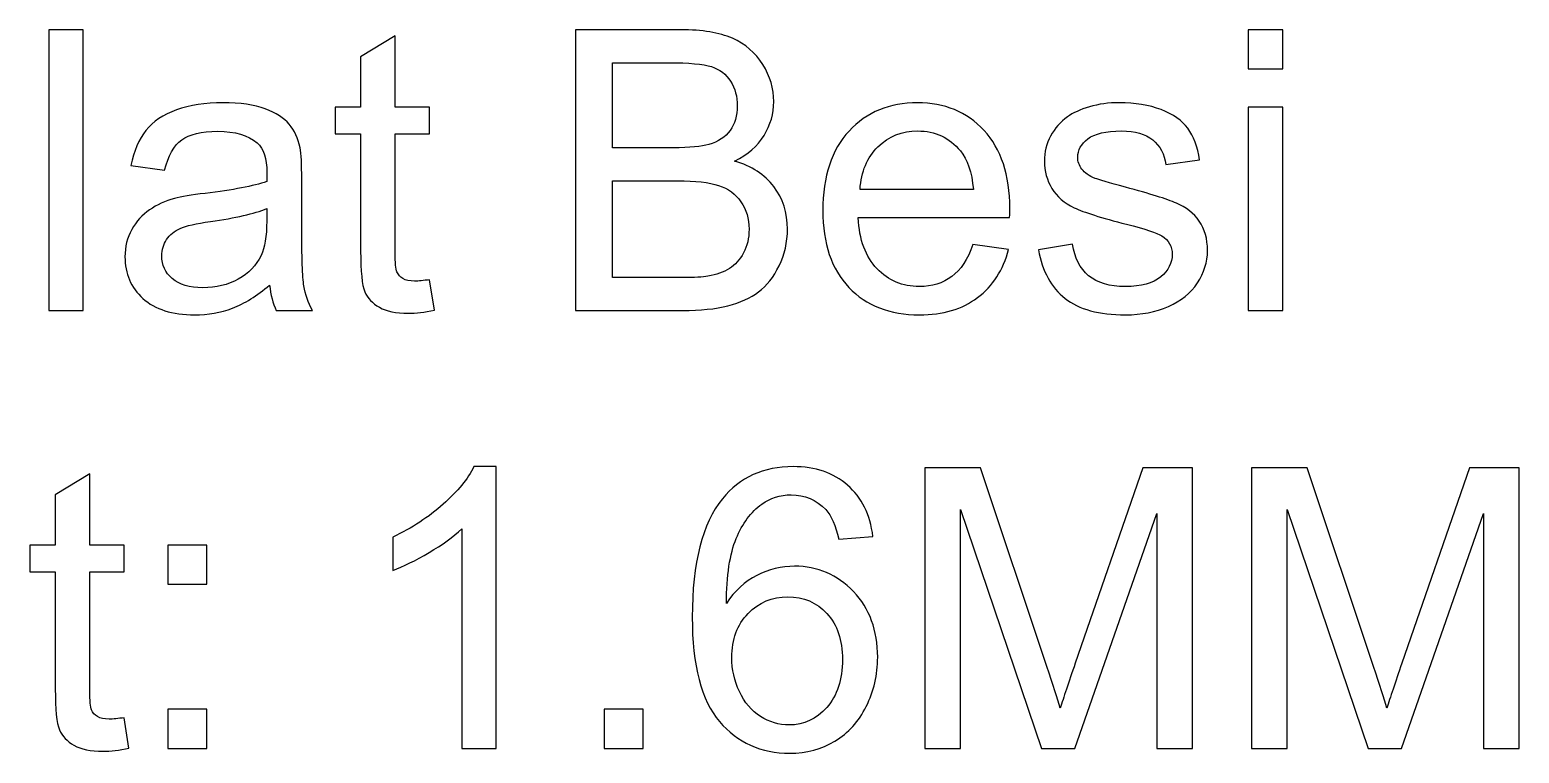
# Model space of a CAD drawing. Header units: centimetres. Extents: x -62 to 52, y -81 to 78.
# Drawn here: x 46.794 to 51.619, y 16.409 to 18.753 of the extents above; entities that cross this region are included whole.
import ezdxf

# ---------------------------------------------------------------- set-up
doc = ezdxf.new("R2010")
doc.units = ezdxf.units.CM
doc.header["$MEASUREMENT"] = 0
doc.layers.add('Layer 1', color=7, linetype='Continuous')

msp = doc.modelspace()

# ---------------------------------------------------------------- linework, layer by layer
at = {"layer": 'Layer 1', "color": 250}
for points, knots in [([(46.85607, 17.84334), (46.85607, 17.84334), (46.85607, 18.75266), (46.85607, 18.75266), (46.85607, 18.75266), (46.96783, 18.75266), (46.96783, 18.75266), (46.96783, 18.75266), (46.96783, 17.84334), (46.96783, 17.84334), (46.96783, 17.84334), (46.85607, 17.84334), (46.85607, 17.84334)], [0, 0, 0, 0, 0.25, 0.25, 0.25, 0.5, 0.5, 0.5, 0.75, 0.75, 0.75, 1, 1, 1, 1]), ([(48.08966, 17.94304), (48.08966, 17.94304), (48.1049, 17.8444), (48.1049, 17.8444), (48.07357, 17.83784), (48.04542, 17.83445), (48.02087, 17.83445), (47.98044, 17.83445), (47.94911, 17.8408), (47.92668, 17.85371), (47.90445, 17.86662), (47.88879, 17.88335), (47.87969, 17.9043), (47.87059, 17.92526), (47.86614, 17.96928), (47.86614, 18.03638), (47.86614, 18.03638), (47.86614, 18.41611), (47.86614, 18.41611), (47.86614, 18.41611), (47.78359, 18.41611), (47.78359, 18.41611), (47.78359, 18.41611), (47.78359, 18.50247), (47.78359, 18.50247), (47.78359, 18.50247), (47.86614, 18.50247), (47.86614, 18.50247), (47.86614, 18.50247), (47.86614, 18.66545), (47.86614, 18.66545), (47.86614, 18.66545), (47.9779, 18.73255), (47.9779, 18.73255), (47.9779, 18.73255), (47.9779, 18.50247), (47.9779, 18.50247), (47.9779, 18.50247), (48.08966, 18.50247), (48.08966, 18.50247), (48.08966, 18.50247), (48.08966, 18.41611), (48.08966, 18.41611), (48.08966, 18.41611), (47.9779, 18.41611), (47.9779, 18.41611), (47.9779, 18.41611), (47.9779, 18.03003), (47.9779, 18.03003), (47.9779, 17.99807), (47.97981, 17.97754), (47.98383, 17.96844), (47.98764, 17.95933), (47.99399, 17.95214), (48.00288, 17.94663), (48.01177, 17.94134), (48.02447, 17.93859), (48.04098, 17.93859), (48.05325, 17.93859), (48.06955, 17.94007), (48.08966, 17.94304)], [0, 0, 0, 0, 0.05, 0.05, 0.05, 0.1, 0.1, 0.1, 0.15, 0.15, 0.15, 0.2, 0.2, 0.2, 0.25, 0.25, 0.25, 0.3, 0.3, 0.3, 0.35, 0.35, 0.35, 0.4, 0.4, 0.4, 0.45, 0.45, 0.45, 0.5, 0.5, 0.5, 0.55, 0.55, 0.55, 0.6, 0.6, 0.6, 0.65, 0.65, 0.65, 0.7, 0.7, 0.7, 0.75, 0.75, 0.75, 0.8, 0.8, 0.8, 0.85, 0.85, 0.85, 0.9, 0.9, 0.9, 0.95, 0.95, 0.95, 1, 1, 1, 1]), ([(48.56168, 17.84334), (48.56168, 17.84334), (48.56168, 18.75266), (48.56168, 18.75266), (48.56168, 18.75266), (48.90289, 18.75266), (48.90289, 18.75266), (48.97231, 18.75266), (49.02798, 18.74356), (49.0701, 18.72514), (49.11201, 18.70673), (49.14482, 18.67837), (49.16853, 18.64005), (49.19245, 18.60195), (49.2043, 18.56195), (49.2043, 18.52004), (49.2043, 18.4813), (49.19372, 18.44469), (49.17276, 18.4104), (49.15181, 18.37611), (49.12006, 18.34838), (49.07751, 18.32721), (49.13255, 18.31112), (49.17488, 18.28361), (49.2043, 18.24466), (49.23393, 18.20593), (49.24875, 18.15999), (49.24875, 18.10708), (49.24875, 18.06432), (49.23965, 18.02474), (49.22166, 17.98812), (49.20367, 17.9515), (49.18144, 17.92335), (49.15498, 17.90345), (49.12852, 17.88377), (49.09529, 17.86874), (49.0555, 17.85858), (49.01549, 17.84842), (48.9666, 17.84334), (48.9086, 17.84334), (48.9086, 17.84334), (48.56168, 17.84334), (48.56168, 17.84334)], [0, 0, 0, 0, 0.0714286, 0.0714286, 0.0714286, 0.1428571, 0.1428571, 0.1428571, 0.2142857, 0.2142857, 0.2142857, 0.2857143, 0.2857143, 0.2857143, 0.3571429, 0.3571429, 0.3571429, 0.4285714, 0.4285714, 0.4285714, 0.5, 0.5, 0.5, 0.5714286, 0.5714286, 0.5714286, 0.6428571, 0.6428571, 0.6428571, 0.7142857, 0.7142857, 0.7142857, 0.7857143, 0.7857143, 0.7857143, 0.8571429, 0.8571429, 0.8571429, 0.9285714, 0.9285714, 0.9285714, 1, 1, 1, 1]), ([(50.74121, 18.62566), (50.74121, 18.62566), (50.74121, 18.75266), (50.74121, 18.75266), (50.74121, 18.75266), (50.85297, 18.75266), (50.85297, 18.75266), (50.85297, 18.75266), (50.85297, 18.62566), (50.85297, 18.62566), (50.85297, 18.62566), (50.74121, 18.62566), (50.74121, 18.62566)], [0, 0, 0, 0, 0.25, 0.25, 0.25, 0.5, 0.5, 0.5, 0.75, 0.75, 0.75, 1, 1, 1, 1]), ([(48.68233, 18.37039), (48.68233, 18.37039), (48.87897, 18.37039), (48.87897, 18.37039), (48.93231, 18.37039), (48.97062, 18.37399), (48.99369, 18.38097), (49.02438, 18.39008), (49.04746, 18.40532), (49.06291, 18.42648), (49.07836, 18.44765), (49.08619, 18.47411), (49.08619, 18.50607), (49.08619, 18.53634), (49.07899, 18.56301), (49.06439, 18.58587), (49.05, 18.60894), (49.02925, 18.62481), (49.00237, 18.63328), (48.97549, 18.64175), (48.92935, 18.64598), (48.86415, 18.64598), (48.86415, 18.64598), (48.68233, 18.64598), (48.68233, 18.64598), (48.68233, 18.64598), (48.68233, 18.37039), (48.68233, 18.37039)], [0, 0, 0, 0, 0.1111111, 0.1111111, 0.1111111, 0.2222222, 0.2222222, 0.2222222, 0.3333333, 0.3333333, 0.3333333, 0.4444444, 0.4444444, 0.4444444, 0.5555556, 0.5555556, 0.5555556, 0.6666667, 0.6666667, 0.6666667, 0.7777778, 0.7777778, 0.7777778, 0.8888889, 0.8888889, 0.8888889, 1, 1, 1, 1]), ([(47.57129, 17.92589), (47.5298, 17.89054), (47.4898, 17.86578), (47.45149, 17.85117), (47.41318, 17.83657), (47.37211, 17.82937), (47.32809, 17.82937), (47.2557, 17.82937), (47.20003, 17.84694), (47.16108, 17.88229), (47.12213, 17.91742), (47.10266, 17.96251), (47.10266, 18.01733), (47.10266, 18.0495), (47.11007, 18.07893), (47.12467, 18.1056), (47.13949, 18.13227), (47.15875, 18.15343), (47.18246, 18.16952), (47.20638, 18.18561), (47.23305, 18.19788), (47.26289, 18.20614), (47.28491, 18.21185), (47.31814, 18.21736), (47.36238, 18.22286), (47.45255, 18.23344), (47.51922, 18.24635), (47.56177, 18.26117), (47.56219, 18.27641), (47.5624, 18.28615), (47.5624, 18.29017), (47.5624, 18.33547), (47.55182, 18.36743), (47.53065, 18.38605), (47.50208, 18.41124), (47.45953, 18.42373), (47.40323, 18.42373), (47.35052, 18.42373), (47.31158, 18.41442), (47.2866, 18.396), (47.26141, 18.37759), (47.243, 18.34499), (47.23093, 18.298), (47.23093, 18.298), (47.12171, 18.31324), (47.12171, 18.31324), (47.13166, 18.36002), (47.14796, 18.39791), (47.17082, 18.42669), (47.19368, 18.45548), (47.2267, 18.47749), (47.26988, 18.49316), (47.31285, 18.50861), (47.36301, 18.51644), (47.41974, 18.51644), (47.47604, 18.51644), (47.52197, 18.50988), (47.55732, 18.49654), (47.59246, 18.48321), (47.61849, 18.4667), (47.635, 18.44659), (47.65151, 18.42648), (47.66315, 18.40108), (47.66993, 18.37039), (47.67353, 18.35134), (47.67543, 18.31705), (47.67543, 18.26773), (47.67543, 18.26773), (47.67543, 18.11957), (47.67543, 18.11957), (47.67543, 18.01606), (47.67776, 17.95066), (47.68242, 17.92293), (47.68686, 17.8952), (47.69617, 17.86874), (47.70972, 17.84334), (47.70972, 17.84334), (47.59288, 17.84334), (47.59288, 17.84334), (47.58166, 17.86684), (47.57447, 17.89435), (47.57129, 17.92589)], [0, 0, 0, 0, 0.037037, 0.037037, 0.037037, 0.0740741, 0.0740741, 0.0740741, 0.1111111, 0.1111111, 0.1111111, 0.1481481, 0.1481481, 0.1481481, 0.1851852, 0.1851852, 0.1851852, 0.2222222, 0.2222222, 0.2222222, 0.2592593, 0.2592593, 0.2592593, 0.2962963, 0.2962963, 0.2962963, 0.3333333, 0.3333333, 0.3333333, 0.3703704, 0.3703704, 0.3703704, 0.4074074, 0.4074074, 0.4074074, 0.4444444, 0.4444444, 0.4444444, 0.4814815, 0.4814815, 0.4814815, 0.5185185, 0.5185185, 0.5185185, 0.5555556, 0.5555556, 0.5555556, 0.5925926, 0.5925926, 0.5925926, 0.6296296, 0.6296296, 0.6296296, 0.6666667, 0.6666667, 0.6666667, 0.7037037, 0.7037037, 0.7037037, 0.7407407, 0.7407407, 0.7407407, 0.7777778, 0.7777778, 0.7777778, 0.8148148, 0.8148148, 0.8148148, 0.8518519, 0.8518519, 0.8518519, 0.8888889, 0.8888889, 0.8888889, 0.9259259, 0.9259259, 0.9259259, 0.962963, 0.962963, 0.962963, 1, 1, 1, 1]), ([(49.84946, 18.0567), (49.84946, 18.0567), (49.96503, 18.04146), (49.96503, 18.04146), (49.94704, 17.97436), (49.91338, 17.92208), (49.86428, 17.88504), (49.81517, 17.848), (49.75252, 17.82937), (49.67611, 17.82937), (49.58001, 17.82937), (49.50381, 17.859), (49.44751, 17.91827), (49.3912, 17.97733), (49.36305, 18.06051), (49.36305, 18.1674), (49.36305, 18.27789), (49.39141, 18.36383), (49.44835, 18.42479), (49.50529, 18.48596), (49.57916, 18.51644), (49.66997, 18.51644), (49.75781, 18.51644), (49.82956, 18.4866), (49.88523, 18.42669), (49.9409, 18.36679), (49.96884, 18.28255), (49.96884, 18.17396), (49.96884, 18.1674), (49.96863, 18.15745), (49.96821, 18.14433), (49.96821, 18.14433), (49.47735, 18.14433), (49.47735, 18.14433), (49.48158, 18.07215), (49.5019, 18.0167), (49.53873, 17.97838), (49.57535, 17.94007), (49.62128, 17.92081), (49.67611, 17.92081), (49.71696, 17.92081), (49.75188, 17.93161), (49.78067, 17.9532), (49.80967, 17.97479), (49.83253, 18.00929), (49.84946, 18.0567)], [0, 0, 0, 0, 0.0666667, 0.0666667, 0.0666667, 0.1333333, 0.1333333, 0.1333333, 0.2, 0.2, 0.2, 0.2666667, 0.2666667, 0.2666667, 0.3333333, 0.3333333, 0.3333333, 0.4, 0.4, 0.4, 0.4666667, 0.4666667, 0.4666667, 0.5333333, 0.5333333, 0.5333333, 0.6, 0.6, 0.6, 0.6666667, 0.6666667, 0.6666667, 0.7333333, 0.7333333, 0.7333333, 0.8, 0.8, 0.8, 0.8666667, 0.8666667, 0.8666667, 0.9333333, 0.9333333, 0.9333333, 1, 1, 1, 1]), ([(50.06176, 18.04019), (50.06176, 18.04019), (50.17225, 18.05797), (50.17225, 18.05797), (50.17839, 18.01373), (50.19575, 17.97987), (50.22411, 17.95616), (50.25247, 17.93266), (50.29227, 17.92081), (50.34307, 17.92081), (50.3945, 17.92081), (50.4326, 17.93118), (50.45758, 17.95214), (50.48234, 17.97288), (50.49483, 17.99743), (50.49483, 18.02559), (50.49483, 18.05077), (50.48361, 18.07067), (50.46139, 18.08506), (50.44572, 18.09501), (50.40762, 18.1075), (50.34709, 18.12295), (50.26538, 18.14348), (50.20887, 18.16126), (50.17712, 18.17629), (50.14558, 18.19153), (50.12166, 18.21228), (50.10536, 18.23895), (50.08907, 18.2654), (50.08081, 18.29483), (50.08081, 18.327), (50.08081, 18.35642), (50.08758, 18.38351), (50.10092, 18.40849), (50.11447, 18.43347), (50.13267, 18.45421), (50.15574, 18.47072), (50.1731, 18.48342), (50.1968, 18.49422), (50.22665, 18.50311), (50.25671, 18.512), (50.28867, 18.51644), (50.32296, 18.51644), (50.3746, 18.51644), (50.4199, 18.50903), (50.45885, 18.494), (50.49801, 18.47919), (50.52679, 18.45887), (50.54542, 18.43347), (50.56383, 18.40786), (50.57675, 18.37378), (50.58373, 18.33102), (50.58373, 18.33102), (50.47451, 18.31578), (50.47451, 18.31578), (50.46964, 18.35007), (50.45525, 18.37695), (50.43154, 18.39621), (50.40784, 18.41548), (50.37439, 18.425), (50.331, 18.425), (50.27999, 18.425), (50.24337, 18.41653), (50.22157, 18.3996), (50.19977, 18.38267), (50.18876, 18.36277), (50.18876, 18.34012), (50.18876, 18.32573), (50.19321, 18.31261), (50.20231, 18.30096), (50.21141, 18.28911), (50.22559, 18.27916), (50.24506, 18.27133), (50.25628, 18.2671), (50.28888, 18.25757), (50.34349, 18.24276), (50.42223, 18.2218), (50.47726, 18.20444), (50.50859, 18.19111), (50.53992, 18.17777), (50.56447, 18.15809), (50.58225, 18.13269), (50.60024, 18.10708), (50.60913, 18.07533), (50.60913, 18.03723), (50.60913, 18.00019), (50.59834, 17.96526), (50.57653, 17.93245), (50.55473, 17.89964), (50.52341, 17.87424), (50.48255, 17.85625), (50.44149, 17.83826), (50.39514, 17.82937), (50.34349, 17.82937), (50.25798, 17.82937), (50.19257, 17.84715), (50.1477, 17.8825), (50.10282, 17.91806), (50.07425, 17.97055), (50.06176, 18.04019)], [0, 0, 0, 0, 0.030303, 0.030303, 0.030303, 0.0606061, 0.0606061, 0.0606061, 0.0909091, 0.0909091, 0.0909091, 0.1212121, 0.1212121, 0.1212121, 0.1515152, 0.1515152, 0.1515152, 0.1818182, 0.1818182, 0.1818182, 0.2121212, 0.2121212, 0.2121212, 0.2424242, 0.2424242, 0.2424242, 0.2727273, 0.2727273, 0.2727273, 0.3030303, 0.3030303, 0.3030303, 0.3333333, 0.3333333, 0.3333333, 0.3636364, 0.3636364, 0.3636364, 0.3939394, 0.3939394, 0.3939394, 0.4242424, 0.4242424, 0.4242424, 0.4545455, 0.4545455, 0.4545455, 0.4848485, 0.4848485, 0.4848485, 0.5151515, 0.5151515, 0.5151515, 0.5454545, 0.5454545, 0.5454545, 0.5757576, 0.5757576, 0.5757576, 0.6060606, 0.6060606, 0.6060606, 0.6363636, 0.6363636, 0.6363636, 0.6666667, 0.6666667, 0.6666667, 0.6969697, 0.6969697, 0.6969697, 0.7272727, 0.7272727, 0.7272727, 0.7575758, 0.7575758, 0.7575758, 0.7878788, 0.7878788, 0.7878788, 0.8181818, 0.8181818, 0.8181818, 0.8484848, 0.8484848, 0.8484848, 0.8787879, 0.8787879, 0.8787879, 0.9090909, 0.9090909, 0.9090909, 0.9393939, 0.9393939, 0.9393939, 0.969697, 0.969697, 0.969697, 1, 1, 1, 1]), ([(50.74121, 17.84334), (50.74121, 17.84334), (50.74121, 18.50247), (50.74121, 18.50247), (50.74121, 18.50247), (50.85297, 18.50247), (50.85297, 18.50247), (50.85297, 18.50247), (50.85297, 17.84334), (50.85297, 17.84334), (50.85297, 17.84334), (50.74121, 17.84334), (50.74121, 17.84334)], [0, 0, 0, 0, 0.25, 0.25, 0.25, 0.5, 0.5, 0.5, 0.75, 0.75, 0.75, 1, 1, 1, 1]), ([(49.4837, 18.23577), (49.4837, 18.23577), (49.85073, 18.23577), (49.85073, 18.23577), (49.84586, 18.29123), (49.83168, 18.33271), (49.80861, 18.36044), (49.77326, 18.40341), (49.72712, 18.425), (49.6706, 18.425), (49.61938, 18.425), (49.57641, 18.40786), (49.54149, 18.37357), (49.50677, 18.33928), (49.48751, 18.29334), (49.4837, 18.23577)], [0, 0, 0, 0, 0.2, 0.2, 0.2, 0.4, 0.4, 0.4, 0.6, 0.6, 0.6, 0.8, 0.8, 0.8, 1, 1, 1, 1]), ([(48.68233, 17.95002), (48.68233, 17.95002), (48.90881, 17.95002), (48.90881, 17.95002), (48.94776, 17.95002), (48.97507, 17.9515), (48.99094, 17.95447), (49.01846, 17.95933), (49.04174, 17.96759), (49.06037, 17.97923), (49.07899, 17.99087), (49.09423, 18.00781), (49.1063, 18.03003), (49.11836, 18.05226), (49.12429, 18.07787), (49.12429, 18.10687), (49.12429, 18.14094), (49.11561, 18.17037), (49.09804, 18.19555), (49.08069, 18.22074), (49.05656, 18.23831), (49.02565, 18.24847), (48.99496, 18.25863), (48.95051, 18.26371), (48.89273, 18.26371), (48.89273, 18.26371), (48.68233, 18.26371), (48.68233, 18.26371), (48.68233, 18.26371), (48.68233, 17.95002), (48.68233, 17.95002)], [0, 0, 0, 0, 0.1, 0.1, 0.1, 0.2, 0.2, 0.2, 0.3, 0.3, 0.3, 0.4, 0.4, 0.4, 0.5, 0.5, 0.5, 0.6, 0.6, 0.6, 0.7, 0.7, 0.7, 0.8, 0.8, 0.8, 0.9, 0.9, 0.9, 1, 1, 1, 1]), ([(47.5624, 18.17354), (47.52176, 18.15703), (47.4608, 18.14306), (47.37952, 18.13163), (47.33338, 18.12507), (47.30078, 18.11766), (47.28173, 18.10941), (47.26268, 18.10115), (47.24808, 18.08909), (47.2377, 18.07342), (47.22733, 18.05755), (47.22204, 18.03998), (47.22204, 18.02051), (47.22204, 17.99108), (47.23326, 17.96632), (47.25591, 17.94663), (47.27856, 17.92695), (47.31158, 17.917), (47.35497, 17.917), (47.39794, 17.917), (47.43625, 17.92631), (47.4699, 17.94515), (47.50335, 17.96378), (47.52811, 17.98939), (47.54377, 18.02178), (47.55584, 18.04696), (47.56177, 18.08401), (47.56177, 18.1329), (47.56177, 18.1329), (47.5624, 18.17354), (47.5624, 18.17354)], [0, 0, 0, 0, 0.1, 0.1, 0.1, 0.2, 0.2, 0.2, 0.3, 0.3, 0.3, 0.4, 0.4, 0.4, 0.5, 0.5, 0.5, 0.6, 0.6, 0.6, 0.7, 0.7, 0.7, 0.8, 0.8, 0.8, 0.9, 0.9, 0.9, 1, 1, 1, 1]), ([(48.30514, 16.42454), (48.30514, 16.42454), (48.19338, 16.42454), (48.19338, 16.42454), (48.19338, 16.42454), (48.19338, 17.13616), (48.19338, 17.13616), (48.1665, 17.11034), (48.13115, 17.08473), (48.08755, 17.05912), (48.04394, 17.03351), (48.00457, 17.01424), (47.96986, 17.00154), (47.96986, 17.00154), (47.96986, 17.10949), (47.96986, 17.10949), (48.0323, 17.1387), (48.08691, 17.17426), (48.13369, 17.21617), (48.18047, 17.25787), (48.2137, 17.2983), (48.23317, 17.33767), (48.23317, 17.33767), (48.30514, 17.33767), (48.30514, 17.33767), (48.30514, 17.33767), (48.30514, 16.42454), (48.30514, 16.42454)], [0, 0, 0, 0, 0.1111111, 0.1111111, 0.1111111, 0.2222222, 0.2222222, 0.2222222, 0.3333333, 0.3333333, 0.3333333, 0.4444444, 0.4444444, 0.4444444, 0.5555556, 0.5555556, 0.5555556, 0.6666667, 0.6666667, 0.6666667, 0.7777778, 0.7777778, 0.7777778, 0.8888889, 0.8888889, 0.8888889, 1, 1, 1, 1]), ([(49.52561, 17.11161), (49.52561, 17.11161), (49.41512, 17.10272), (49.41512, 17.10272), (49.40517, 17.14654), (49.39099, 17.1785), (49.37258, 17.19839), (49.34231, 17.23036), (49.30484, 17.24623), (49.26039, 17.24623), (49.22462, 17.24623), (49.19287, 17.23628), (49.16557, 17.21639), (49.13043, 17.19077), (49.10291, 17.15352), (49.08238, 17.10441), (49.06206, 17.0551), (49.05148, 16.98503), (49.05063, 16.89423), (49.07751, 16.93508), (49.11053, 16.96556), (49.14948, 16.98525), (49.18843, 17.00514), (49.22907, 17.01509), (49.27182, 17.01509), (49.34633, 17.01509), (49.40983, 16.98757), (49.46232, 16.93275), (49.5146, 16.87793), (49.54085, 16.80723), (49.54085, 16.72024), (49.54085, 16.66309), (49.52857, 16.61017), (49.50402, 16.56107), (49.47926, 16.51196), (49.4456, 16.47449), (49.40242, 16.44846), (49.35945, 16.42242), (49.31056, 16.4093), (49.25595, 16.4093), (49.16303, 16.4093), (49.08704, 16.44359), (49.02819, 16.51196), (48.96956, 16.58033), (48.94014, 16.69315), (48.94014, 16.8502), (48.94014, 17.02589), (48.97274, 17.15373), (49.03772, 17.23353), (49.09445, 17.30296), (49.17086, 17.33767), (49.26717, 17.33767), (49.33871, 17.33767), (49.39755, 17.31756), (49.44327, 17.27756), (49.48899, 17.23755), (49.51651, 17.18231), (49.52561, 17.11161)], [0, 0, 0, 0, 0.0526316, 0.0526316, 0.0526316, 0.1052632, 0.1052632, 0.1052632, 0.1578947, 0.1578947, 0.1578947, 0.2105263, 0.2105263, 0.2105263, 0.2631579, 0.2631579, 0.2631579, 0.3157895, 0.3157895, 0.3157895, 0.3684211, 0.3684211, 0.3684211, 0.4210526, 0.4210526, 0.4210526, 0.4736842, 0.4736842, 0.4736842, 0.5263158, 0.5263158, 0.5263158, 0.5789474, 0.5789474, 0.5789474, 0.6315789, 0.6315789, 0.6315789, 0.6842105, 0.6842105, 0.6842105, 0.7368421, 0.7368421, 0.7368421, 0.7894737, 0.7894737, 0.7894737, 0.8421053, 0.8421053, 0.8421053, 0.8947368, 0.8947368, 0.8947368, 0.9473684, 0.9473684, 0.9473684, 1, 1, 1, 1]), ([(49.69346, 16.42454), (49.69346, 16.42454), (49.69346, 17.33386), (49.69346, 17.33386), (49.69346, 17.33386), (49.8738, 17.33386), (49.8738, 17.33386), (49.8738, 17.33386), (50.08885, 16.69018), (50.08885, 16.69018), (50.10875, 16.63028), (50.12314, 16.58541), (50.13225, 16.55556), (50.14262, 16.58858), (50.15892, 16.63727), (50.18093, 16.7014), (50.18093, 16.7014), (50.39979, 17.33386), (50.39979, 17.33386), (50.39979, 17.33386), (50.56087, 17.33386), (50.56087, 17.33386), (50.56087, 17.33386), (50.56087, 16.42454), (50.56087, 16.42454), (50.56087, 16.42454), (50.4453, 16.42454), (50.4453, 16.42454), (50.4453, 16.42454), (50.4453, 17.18527), (50.4453, 17.18527), (50.4453, 17.18527), (50.17987, 16.42454), (50.17987, 16.42454), (50.17987, 16.42454), (50.0715, 16.42454), (50.0715, 16.42454), (50.0715, 16.42454), (49.80903, 17.19924), (49.80903, 17.19924), (49.80903, 17.19924), (49.80903, 16.42454), (49.80903, 16.42454), (49.80903, 16.42454), (49.69346, 16.42454), (49.69346, 16.42454)], [0, 0, 0, 0, 0.0666667, 0.0666667, 0.0666667, 0.1333333, 0.1333333, 0.1333333, 0.2, 0.2, 0.2, 0.2666667, 0.2666667, 0.2666667, 0.3333333, 0.3333333, 0.3333333, 0.4, 0.4, 0.4, 0.4666667, 0.4666667, 0.4666667, 0.5333333, 0.5333333, 0.5333333, 0.6, 0.6, 0.6, 0.6666667, 0.6666667, 0.6666667, 0.7333333, 0.7333333, 0.7333333, 0.8, 0.8, 0.8, 0.8666667, 0.8666667, 0.8666667, 0.9333333, 0.9333333, 0.9333333, 1, 1, 1, 1]), ([(50.75137, 16.42454), (50.75137, 16.42454), (50.75137, 17.33386), (50.75137, 17.33386), (50.75137, 17.33386), (50.93171, 17.33386), (50.93171, 17.33386), (50.93171, 17.33386), (51.14676, 16.69018), (51.14676, 16.69018), (51.16666, 16.63028), (51.18105, 16.58541), (51.19016, 16.55556), (51.20053, 16.58858), (51.21683, 16.63727), (51.23884, 16.7014), (51.23884, 16.7014), (51.4577, 17.33386), (51.4577, 17.33386), (51.4577, 17.33386), (51.61878, 17.33386), (51.61878, 17.33386), (51.61878, 17.33386), (51.61878, 16.42454), (51.61878, 16.42454), (51.61878, 16.42454), (51.50321, 16.42454), (51.50321, 16.42454), (51.50321, 16.42454), (51.50321, 17.18527), (51.50321, 17.18527), (51.50321, 17.18527), (51.23778, 16.42454), (51.23778, 16.42454), (51.23778, 16.42454), (51.12941, 16.42454), (51.12941, 16.42454), (51.12941, 16.42454), (50.86694, 17.19924), (50.86694, 17.19924), (50.86694, 17.19924), (50.86694, 16.42454), (50.86694, 16.42454), (50.86694, 16.42454), (50.75137, 16.42454), (50.75137, 16.42454)], [0, 0, 0, 0, 0.0666667, 0.0666667, 0.0666667, 0.1333333, 0.1333333, 0.1333333, 0.2, 0.2, 0.2, 0.2666667, 0.2666667, 0.2666667, 0.3333333, 0.3333333, 0.3333333, 0.4, 0.4, 0.4, 0.4666667, 0.4666667, 0.4666667, 0.5333333, 0.5333333, 0.5333333, 0.6, 0.6, 0.6, 0.6666667, 0.6666667, 0.6666667, 0.7333333, 0.7333333, 0.7333333, 0.8, 0.8, 0.8, 0.8666667, 0.8666667, 0.8666667, 0.9333333, 0.9333333, 0.9333333, 1, 1, 1, 1]), ([(47.10054, 16.52424), (47.10054, 16.52424), (47.11578, 16.4256), (47.11578, 16.4256), (47.08445, 16.41904), (47.0563, 16.41565), (47.03175, 16.41565), (46.99132, 16.41565), (46.95999, 16.422), (46.93756, 16.43491), (46.91533, 16.44782), (46.89967, 16.46455), (46.89057, 16.4855), (46.88147, 16.50646), (46.87702, 16.55048), (46.87702, 16.61758), (46.87702, 16.61758), (46.87702, 16.99731), (46.87702, 16.99731), (46.87702, 16.99731), (46.79447, 16.99731), (46.79447, 16.99731), (46.79447, 16.99731), (46.79447, 17.08367), (46.79447, 17.08367), (46.79447, 17.08367), (46.87702, 17.08367), (46.87702, 17.08367), (46.87702, 17.08367), (46.87702, 17.24665), (46.87702, 17.24665), (46.87702, 17.24665), (46.98878, 17.31375), (46.98878, 17.31375), (46.98878, 17.31375), (46.98878, 17.08367), (46.98878, 17.08367), (46.98878, 17.08367), (47.10054, 17.08367), (47.10054, 17.08367), (47.10054, 17.08367), (47.10054, 16.99731), (47.10054, 16.99731), (47.10054, 16.99731), (46.98878, 16.99731), (46.98878, 16.99731), (46.98878, 16.99731), (46.98878, 16.61123), (46.98878, 16.61123), (46.98878, 16.57927), (46.99069, 16.55874), (46.99471, 16.54964), (46.99852, 16.54053), (47.00487, 16.53334), (47.01376, 16.52783), (47.02265, 16.52254), (47.03535, 16.51979), (47.05186, 16.51979), (47.06413, 16.51979), (47.08043, 16.52127), (47.10054, 16.52424)], [0, 0, 0, 0, 0.05, 0.05, 0.05, 0.1, 0.1, 0.1, 0.15, 0.15, 0.15, 0.2, 0.2, 0.2, 0.25, 0.25, 0.25, 0.3, 0.3, 0.3, 0.35, 0.35, 0.35, 0.4, 0.4, 0.4, 0.45, 0.45, 0.45, 0.5, 0.5, 0.5, 0.55, 0.55, 0.55, 0.6, 0.6, 0.6, 0.65, 0.65, 0.65, 0.7, 0.7, 0.7, 0.75, 0.75, 0.75, 0.8, 0.8, 0.8, 0.85, 0.85, 0.85, 0.9, 0.9, 0.9, 0.95, 0.95, 0.95, 1, 1, 1, 1]), ([(47.2413, 16.95667), (47.2413, 16.95667), (47.2413, 17.08367), (47.2413, 17.08367), (47.2413, 17.08367), (47.3683, 17.08367), (47.3683, 17.08367), (47.3683, 17.08367), (47.3683, 16.95667), (47.3683, 16.95667), (47.3683, 16.95667), (47.2413, 16.95667), (47.2413, 16.95667)], [0, 0, 0, 0, 0.25, 0.25, 0.25, 0.5, 0.5, 0.5, 0.75, 0.75, 0.75, 1, 1, 1, 1]), ([(49.06841, 16.71918), (49.06841, 16.68066), (49.07667, 16.64383), (49.09296, 16.60869), (49.10926, 16.57355), (49.13212, 16.54688), (49.16112, 16.52847), (49.19033, 16.51005), (49.22123, 16.50074), (49.25404, 16.50074), (49.30167, 16.50074), (49.34231, 16.51979), (49.37596, 16.55789), (49.40962, 16.59599), (49.42655, 16.64764), (49.42655, 16.71304), (49.42655, 16.77591), (49.40983, 16.82544), (49.3766, 16.86163), (49.34337, 16.89783), (49.30103, 16.91603), (49.2496, 16.91603), (49.19922, 16.91603), (49.15625, 16.89783), (49.12112, 16.86163), (49.08598, 16.82544), (49.06841, 16.77802), (49.06841, 16.71918)], [0, 0, 0, 0, 0.1111111, 0.1111111, 0.1111111, 0.2222222, 0.2222222, 0.2222222, 0.3333333, 0.3333333, 0.3333333, 0.4444444, 0.4444444, 0.4444444, 0.5555556, 0.5555556, 0.5555556, 0.6666667, 0.6666667, 0.6666667, 0.7777778, 0.7777778, 0.7777778, 0.8888889, 0.8888889, 0.8888889, 1, 1, 1, 1]), ([(47.2413, 16.42454), (47.2413, 16.42454), (47.2413, 16.55154), (47.2413, 16.55154), (47.2413, 16.55154), (47.3683, 16.55154), (47.3683, 16.55154), (47.3683, 16.55154), (47.3683, 16.42454), (47.3683, 16.42454), (47.3683, 16.42454), (47.2413, 16.42454), (47.2413, 16.42454)], [0, 0, 0, 0, 0.25, 0.25, 0.25, 0.5, 0.5, 0.5, 0.75, 0.75, 0.75, 1, 1, 1, 1]), ([(48.6546, 16.42454), (48.6546, 16.42454), (48.6546, 16.55154), (48.6546, 16.55154), (48.6546, 16.55154), (48.7816, 16.55154), (48.7816, 16.55154), (48.7816, 16.55154), (48.7816, 16.42454), (48.7816, 16.42454), (48.7816, 16.42454), (48.6546, 16.42454), (48.6546, 16.42454)], [0, 0, 0, 0, 0.25, 0.25, 0.25, 0.5, 0.5, 0.5, 0.75, 0.75, 0.75, 1, 1, 1, 1])]:
    msp.add_open_spline(points, degree=3, knots=knots, dxfattribs=at)

doc.saveas('drawing.dxf')
